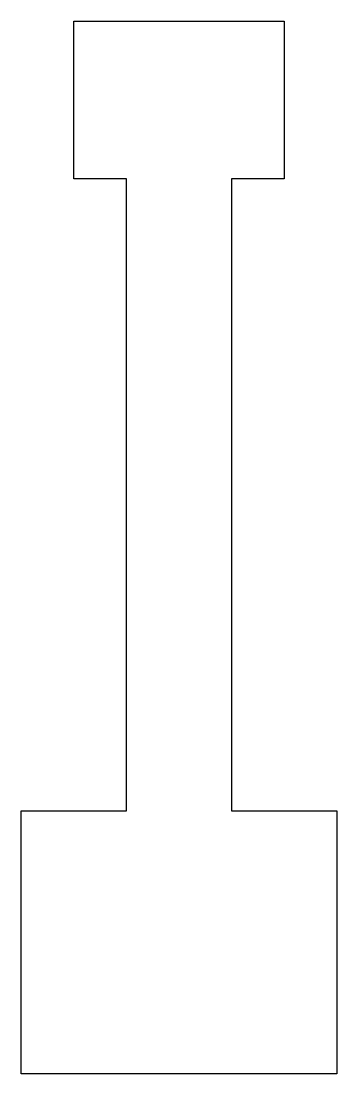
# Model space of a CAD drawing. Extents: x 0 to 6, y 0 to 20.
import ezdxf

# ---------------------------------------------------------------- set-up
doc = ezdxf.new("R2010")
doc.units = 0
doc.layers.add('Layer_1', color=7, linetype='CONTINUOUS')

msp = doc.modelspace()

# ---------------------------------------------------------------- linework, layer by layer
at = {"layer": 'Layer_1', "color": 7}
for p, q in [((1.000001, 20.000001), (4.999998, 20.000001)), ((1.000001, 17.000001), (1.000001, 20.000001)), ((4.999998, 20.000001), (4.999998, 17.000001)), ((1.999999, 17.000001), (1.000001, 17.000001)), ((1.999999, 4.999991), (1.999999, 17.000001)), ((4.999998, 17.000001), (4, 17.000001)), ((4, 17.000001), (4, 4.999991)), ((0, 0.000001), (0, 4.999991)), ((0, 4.999991), (1.999999, 4.999991)), ((4, 4.999991), (5.999999, 4.999991)), ((5.999999, 4.999991), (5.999999, 0.000001)), ((5.999999, 0.000001), (0, 0.000001))]:
    msp.add_line(p, q, dxfattribs=at)

doc.saveas('drawing.dxf')
